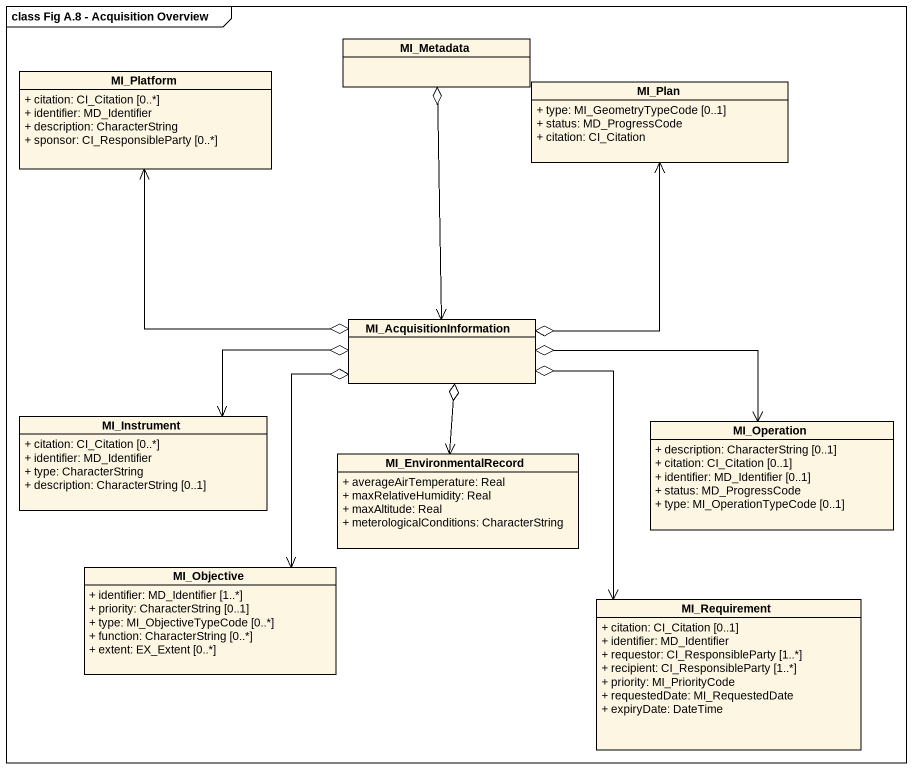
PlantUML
@startuml
mainframe class Fig A.8 - Acquisition Overview
hide circle
hide empty members
skinparam classAttributeIconSize 0
class MI_Metadata
class MI_Platform {
  + citation: CI_Citation [0..*]
  + identifier: MD_Identifier
  + description: CharacterString
  + sponsor: CI_ResponsibleParty [0..*]
}
class MI_Plan {
  + type: MI_GeometryTypeCode [0..1]
  + status: MD_ProgressCode
  + citation: CI_Citation
}
class MI_AcquisitionInformation
class MI_Instrument {
  + citation: CI_Citation [0..*]
  + identifier: MD_Identifier
  + type: CharacterString
  + description: CharacterString [0..1]
}
class MI_Operation {
  + description: CharacterString [0..1]
  + citation: CI_Citation [0..1]
  + identifier: MD_Identifier [0..1]
  + status: MD_ProgressCode
  + type: MI_OperationTypeCode [0..1]
}
class MI_EnvironmentalRecord {
  + averageAirTemperature: Real
  + maxRelativeHumidity: Real
  + maxAltitude: Real
  + meterologicalConditions: CharacterString
}
class MI_Objective {
  + identifier: MD_Identifier [1..*]
  + priority: CharacterString [0..1]
  + type: MI_ObjectiveTypeCode [0..*]
  + function: CharacterString [0..*]
  + extent: EX_Extent [0..*]
}
class MI_Requirement {
  + citation: CI_Citation [0..1]
  + identifier: MD_Identifier
  + requestor: CI_ResponsibleParty [1..*]
  + recipient: CI_ResponsibleParty [1..*]
  + priority: MI_PriorityCode
  + requestedDate: MI_RequestedDate
  + expiryDate: DateTime
}
MI_Metadata o--> MI_AcquisitionInformation
MI_Platform <--o MI_AcquisitionInformation
MI_AcquisitionInformation o-up-> MI_Plan
MI_AcquisitionInformation o-left-> MI_Instrument
MI_AcquisitionInformation o-right-> MI_Operation
MI_AcquisitionInformation o--> MI_Objective
MI_AcquisitionInformation o--> MI_Requirement
MI_EnvironmentalRecord <-up-o MI_AcquisitionInformation
@enduml
